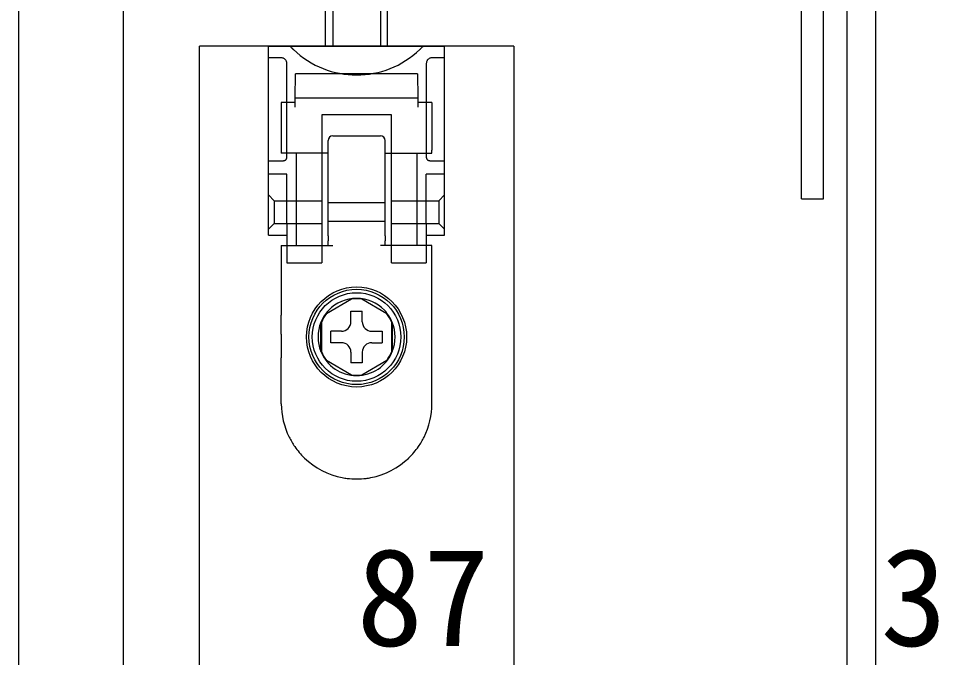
# Model space of a CAD drawing. Units: millimetres at full size; details may follow other scales. Extents: x -800 to 800, y -560 to 560.
# Drawn here: x -229.4 to -132.8, y 294.1 to 361.1 of the extents above; entities that cross this region are included whole.
import ezdxf
from ezdxf.enums import TextEntityAlignment as Align

# ---------------------------------------------------------------- set-up
doc = ezdxf.new("R2010")
doc.units = ezdxf.units.MM
doc.header["$LTSCALE"] = 4
doc.linetypes.add('USER1', pattern=[19.05, 12.7, -6.35])
doc.linetypes.add('USER11', pattern=[14.01, 12, -1, 0.01, -1])
doc.layers.add('2-0', color=7, linetype='Continuous', lineweight=25)
doc.styles.add('ＭＳ ゴシック', font='')
doc.styles.get('ＭＳ ゴシック').set_extended_font_data('MS Gothic')

msp = doc.modelspace()

# ---------------------------------------------------------------- linework, layer by layer
at = {"layer": '2-0'}
for p, q in [((-229.419, 428.203), (-229.419, 173.203)), ((-142.419, 173.203), (-142.419, 428.203)), ((-139.416, 173.203), (-139.416, 428.203)), ((-218.419, 392.204), (-218.419, 173.203)), ((-144.916, 342.203), (-144.916, 392.204)), ((-147.217, 342.203), (-147.217, 389.903)), ((-197.167, 358.203), (-197.167, 367.203)), ((-196.417, 367.203), (-196.417, 358.203)), ((-191.417, 367.203), (-191.417, 358.203)), ((-190.667, 358.203), (-190.667, 367.203)), ((-177.417, 358.203), (-210.417, 358.203)), ((-210.417, 173.203), (-210.417, 358.203)), ((-203.157, 358.203), (-184.677, 358.203)), ((-203.157, 338.403), (-203.157, 358.203)), ((-184.677, 338.403), (-184.677, 358.203)), ((-177.417, 358.203), (-177.417, 173.203)), ((-187.517, 355.303), (-187.578, 355.303)), ((-201.617, 352.303), (-201.817, 352.303)), ((-201.817, 352.303), (-201.817, 351.803)), ((-201.817, 351.803), (-201.817, 348.91)), ((-186.017, 352.303), (-186.217, 352.303)), ((-190.257, 351.003), (-197.577, 351.003)), ((-197.577, 351.003), (-197.577, 336.603)), ((-190.257, 336.603), (-190.257, 351.003)), ((-201.817, 348.91), (-201.817, 348.464)), ((-196.417, 348.803), (-191.417, 348.803)), ((-201.817, 348.464), (-201.817, 347.292)), ((-196.917, 347.803), (-196.917, 348.303)), ((-196.917, 347.303), (-196.917, 347.803)), ((-201.817, 347.292), (-201.817, 347.024)), ((-201.817, 347.024), (-201.817, 346.992)), ((-201.617, 346.992), (-201.817, 346.992)), ((-196.917, 346.992), (-196.967, 346.992)), ((-196.917, 347.301), (-196.917, 347.303)), ((-190.917, 347.292), (-190.917, 347.301)), ((-190.917, 346.006), (-190.917, 346.992)), ((-190.917, 346.992), (-190.867, 346.992)), ((-186.217, 346.992), (-186.017, 346.992)), ((-186.017, 347.024), (-186.017, 347.292)), ((-186.017, 346.992), (-186.017, 347.024)), ((-196.917, 345.506), (-196.917, 345.863)), ((-190.917, 345.863), (-190.917, 346.006)), ((-190.917, 345.506), (-190.917, 345.863)), ((-196.917, 345.292), (-196.917, 345.506)), ((-196.917, 343.761), (-196.917, 345.292)), ((-190.917, 345.292), (-190.917, 345.506)), ((-196.917, 343.261), (-196.917, 343.268)), ((-196.917, 341.803), (-196.917, 343.261)), ((-190.917, 341.803), (-190.917, 343.261)), ((-147.217, 342.203), (-144.916, 342.203)), ((-196.917, 339.803), (-196.917, 341.803)), ((-201.237, 339.603), (-201.237, 336.603)), ((-196.917, 338.72), (-196.917, 339.803)), ((-186.597, 339.603), (-186.597, 336.603)), ((-203.157, 338.403), (-201.237, 338.403)), ((-200.242, 337.303), (-200.242, 338.803)), ((-196.917, 338.303), (-196.917, 338.72)), ((-196.917, 338.303), (-196.917, 337.803)), ((-190.917, 338.303), (-190.917, 338.72)), ((-190.917, 338.303), (-190.917, 337.803)), ((-187.592, 338.803), (-187.592, 337.303)), ((-186.597, 338.403), (-184.677, 338.403)), ((-201.817, 337.303), (-196.917, 337.303)), ((-201.817, 337.303), (-201.817, 333.003)), ((-196.917, 337.303), (-196.917, 337.803)), ((-196.917, 337.303), (-196.417, 337.303)), ((-190.917, 337.303), (-191.417, 337.303)), ((-190.917, 337.303), (-190.917, 337.803)), ((-186.017, 337.303), (-190.917, 337.303)), ((-201.817, 333.003), (-201.817, 332.003)), ((-201.817, 332.003), (-201.817, 331.932)), ((-201.817, 331.932), (-201.817, 331.129)), ((-194.451, 331.667), (-197.083, 330.147)), ((-190.751, 330.147), (-193.383, 331.667)), ((-186.017, 331.129), (-186.017, 331.932)), ((-201.817, 331.129), (-201.817, 330.665)), ((-194.517, 330.403), (-193.317, 330.403)), ((-194.517, 329.303), (-194.517, 330.403)), ((-193.317, 329.303), (-193.317, 330.403)), ((-186.017, 330.665), (-186.017, 331.129)), ((-201.817, 328.003), (-201.817, 330.003)), ((-197.667, 326.173), (-197.667, 329.233)), ((-197.617, 329.223), (-197.617, 326.183)), ((-190.217, 326.183), (-190.217, 329.223)), ((-190.167, 329.233), (-190.167, 326.173)), ((-201.817, 328.003), (-201.817, 327.503)), ((-196.617, 327.103), (-196.617, 328.303)), ((-195.517, 328.303), (-196.617, 328.303)), ((-192.317, 328.303), (-191.217, 328.303)), ((-191.217, 328.303), (-191.217, 327.103)), ((-195.517, 327.103), (-196.617, 327.103)), ((-192.317, 327.103), (-191.217, 327.103)), ((-186.017, 326.877), (-186.017, 327.342)), ((-186.017, 326.075), (-186.017, 326.877)), ((-194.517, 326.103), (-194.517, 325.003)), ((-193.317, 326.103), (-193.317, 325.003)), ((-186.017, 326.003), (-186.017, 326.075)), ((-186.017, 325.503), (-186.017, 326.003)), ((-201.817, 325.003), (-201.817, 325.503)), ((-201.817, 320.703), (-201.817, 325.003)), ((-197.083, 325.259), (-194.451, 323.739)), ((-193.317, 325.003), (-194.517, 325.003)), ((-193.383, 323.739), (-190.751, 325.259)), ((-186.017, 325.003), (-186.017, 325.503)), ((-186.017, 320.703), (-186.017, 325.003))]:
    msp.add_line(p, q, dxfattribs=at)
at = {"layer": '2-0', "linetype": 'USER1'}
for p, q in [((-201.837, 357.003), (-203.157, 357.003)), ((-184.677, 357.003), (-185.997, 357.003)), ((-201.237, 346.563), (-201.237, 356.403)), ((-186.597, 356.403), (-186.597, 346.563)), ((-200.349, 352.803), (-200.318, 355.303)), ((-187.578, 355.303), (-200.318, 355.303)), ((-187.517, 355.303), (-187.485, 352.803)), ((-200.349, 351.803), (-200.349, 352.803)), ((-200.349, 352.803), (-187.485, 352.803)), ((-187.485, 352.803), (-187.485, 351.803)), ((-200.349, 352.303), (-201.617, 352.303)), ((-186.217, 352.303), (-187.485, 352.303)), ((-196.967, 346.992), (-201.617, 346.992)), ((-200.242, 338.803), (-200.242, 346.992)), ((-190.867, 346.992), (-186.217, 346.992)), ((-187.592, 346.992), (-187.592, 338.803)), ((-203.157, 346.203), (-201.597, 346.203)), ((-186.237, 346.203), (-184.677, 346.203)), ((-186.597, 339.603), (-186.597, 344.793)), ((-184.677, 344.793), (-186.597, 344.793)), ((-203.157, 342.603), (-202.557, 342.003)), ((-202.557, 342.003), (-197.577, 342.003)), ((-202.557, 342.003), (-202.557, 339.603)), ((-190.257, 342.003), (-185.277, 342.003)), ((-184.677, 342.603), (-185.277, 342.003)), ((-185.277, 342.003), (-185.277, 339.603)), ((-196.917, 341.803), (-190.917, 341.803)), ((-203.157, 339.003), (-202.557, 339.603)), ((-202.557, 339.603), (-197.577, 339.603)), ((-190.917, 339.803), (-196.917, 339.803)), ((-190.257, 339.603), (-185.277, 339.603)), ((-184.677, 339.003), (-185.277, 339.603)), ((-201.237, 336.603), (-201.237, 335.467)), ((-197.577, 336.603), (-197.577, 335.467)), ((-190.257, 335.467), (-190.257, 336.603)), ((-186.597, 336.603), (-186.597, 335.467)), ((-201.237, 335.467), (-197.577, 335.467)), ((-190.257, 335.467), (-186.597, 335.467))]:
    msp.add_line(p, q, dxfattribs=at)
at = {"layer": '2-0'}
for points in [[(-186.017, 352.303), (-186.017, 351.803), (-186.017, 348.91)], [(-186.017, 348.91), (-186.017, 348.464), (-186.017, 347.292)], [(-190.917, 347.301), (-190.917, 347.303), (-190.917, 347.803), (-190.917, 348.303)], [(-196.917, 346.992), (-196.917, 347.024), (-196.917, 347.292), (-196.917, 347.301)], [(-196.917, 345.863), (-196.917, 346.006), (-196.917, 346.992)], [(-190.917, 346.992), (-190.917, 347.024), (-190.917, 347.292)], [(-190.917, 343.303), (-190.917, 343.761), (-190.917, 345.292)], [(-196.917, 343.268), (-196.917, 343.303), (-196.917, 343.761)], [(-190.917, 343.261), (-190.917, 343.268), (-190.917, 343.303)], [(-190.917, 338.72), (-190.917, 339.803), (-190.917, 341.803)], [(-186.017, 331.932), (-186.017, 332.003), (-186.017, 333.003), (-186.017, 337.303)], [(-201.817, 330.665), (-201.817, 330.503), (-201.817, 330.003)], [(-186.017, 328.003), (-186.017, 330.003), (-186.017, 330.503), (-186.017, 330.665)], [(-201.817, 327.503), (-201.817, 327.342), (-201.817, 326.877), (-201.817, 326.075)], [(-186.017, 327.342), (-186.017, 327.503), (-186.017, 328.003)], [(-201.817, 326.075), (-201.817, 326.003), (-201.817, 325.503)]]:
    msp.add_lwpolyline(points, dxfattribs=at)
at = {"layer": '2-0', "linetype": 'USER1'}
msp.add_lwpolyline([(-201.237, 339.603), (-201.237, 344.793), (-203.157, 344.793)], dxfattribs=at)
at = {"layer": '2-0'}
for radius in [5.25, 4.646]:
    msp.add_circle((-193.917, 327.703), radius, dxfattribs=at)
at = {"layer": '2-0', "linetype": 'USER11'}
msp.add_circle((-193.917, 327.703), 5, dxfattribs=at)
at = {"layer": '2-0', "linetype": 'USER1'}
for centre, radius, start, end in [((-201.042, 357.843), 0.36, 44.33042, 90), ((-193.917, 364.803), 9.6, 224.33042, 226.29373), ((-193.917, 364.803), 9.6, 226.29373, 313.70627), ((-193.917, 364.803), 9.6, 313.70627, 315.66958), ((-186.793, 357.843), 0.36, 90, 135.66958), ((-201.837, 356.403), 0.6, 0, 90), ((-185.997, 356.403), 0.6, 90, 180), ((-201.597, 346.563), 0.36, 270, 0), ((-186.237, 346.563), 0.36, 180, 270)]:
    msp.add_arc(centre, radius, start, end, dxfattribs=at)
at = {"layer": '2-0'}
for centre, radius, start, end in [((-196.417, 348.303), 0.5, 90, 180), ((-191.417, 348.303), 0.5, 0, 90), ((-193.917, 327.703), 4.05, 43.7377, 136.2623), ((-193.917, 327.703), 4, 82.33165, 97.66835), ((-193.917, 327.703), 4.05, 136.2623, 157.80839), ((-193.917, 327.703), 4.05, 22.19161, 43.7377), ((-193.917, 327.703), 4, 142.17651, 157.66835), ((-193.917, 327.703), 4, 22.33165, 37.66835), ((-193.917, 327.703), 4.05, 157.80839, 202.19161), ((-195.517, 329.303), 1, 270, 0), ((-192.317, 329.303), 1, 180, 270), ((-193.917, 327.703), 4.05, 337.80839, 22.19161), ((-195.517, 326.103), 1, 360, 90), ((-192.317, 326.103), 1, 90, 180), ((-193.917, 327.703), 4.05, 202.19161, 337.80839), ((-193.917, 327.703), 4, 202.33165, 217.82349), ((-193.917, 327.703), 4, 322.17651, 337.66835), ((-193.917, 327.703), 4, 262.17651, 277.82349), ((-193.917, 320.703), 7.9, 180, 206.29788), ((-193.917, 320.703), 7.9, 333.70212, 0), ((-193.917, 320.703), 7.9, 206.29788, 210.41962), ((-193.917, 320.703), 7.9, 329.58038, 333.70212), ((-193.917, 320.703), 7.9, 210.41962, 214.72375), ((-193.917, 320.703), 7.9, 214.72375, 225.86911), ((-193.917, 320.703), 7.9, 314.13089, 325.27625), ((-193.917, 320.703), 7.9, 325.27625, 329.58038), ((-193.917, 320.703), 7.9, 225.86911, 226.18003), ((-193.917, 320.703), 7.9, 226.18003, 259.0546), ((-193.917, 320.703), 7.9, 280.9454, 313.81997), ((-193.917, 320.703), 7.9, 313.81997, 314.13089), ((-193.917, 320.703), 7.9, 259.0546, 262.72786), ((-193.917, 320.703), 7.9, 262.72786, 270), ((-193.917, 320.703), 7.9, 270, 277.27214), ((-193.917, 320.703), 7.9, 277.27214, 280.9454)]:
    msp.add_arc(centre, radius, start, end, dxfattribs=at)

# ---------------------------------------------------------------- texts
at = {"layer": '2-0', "style": 'ＭＳ ゴシック'}
for s, p in [('87', (-193.919, 292.204)), ('3', (-138.918, 292.204))]:
    msp.add_text(s, height=10.26, dxfattribs=at).set_placement(p, align=Align.BOTTOM_LEFT)

doc.saveas('drawing.dxf')
